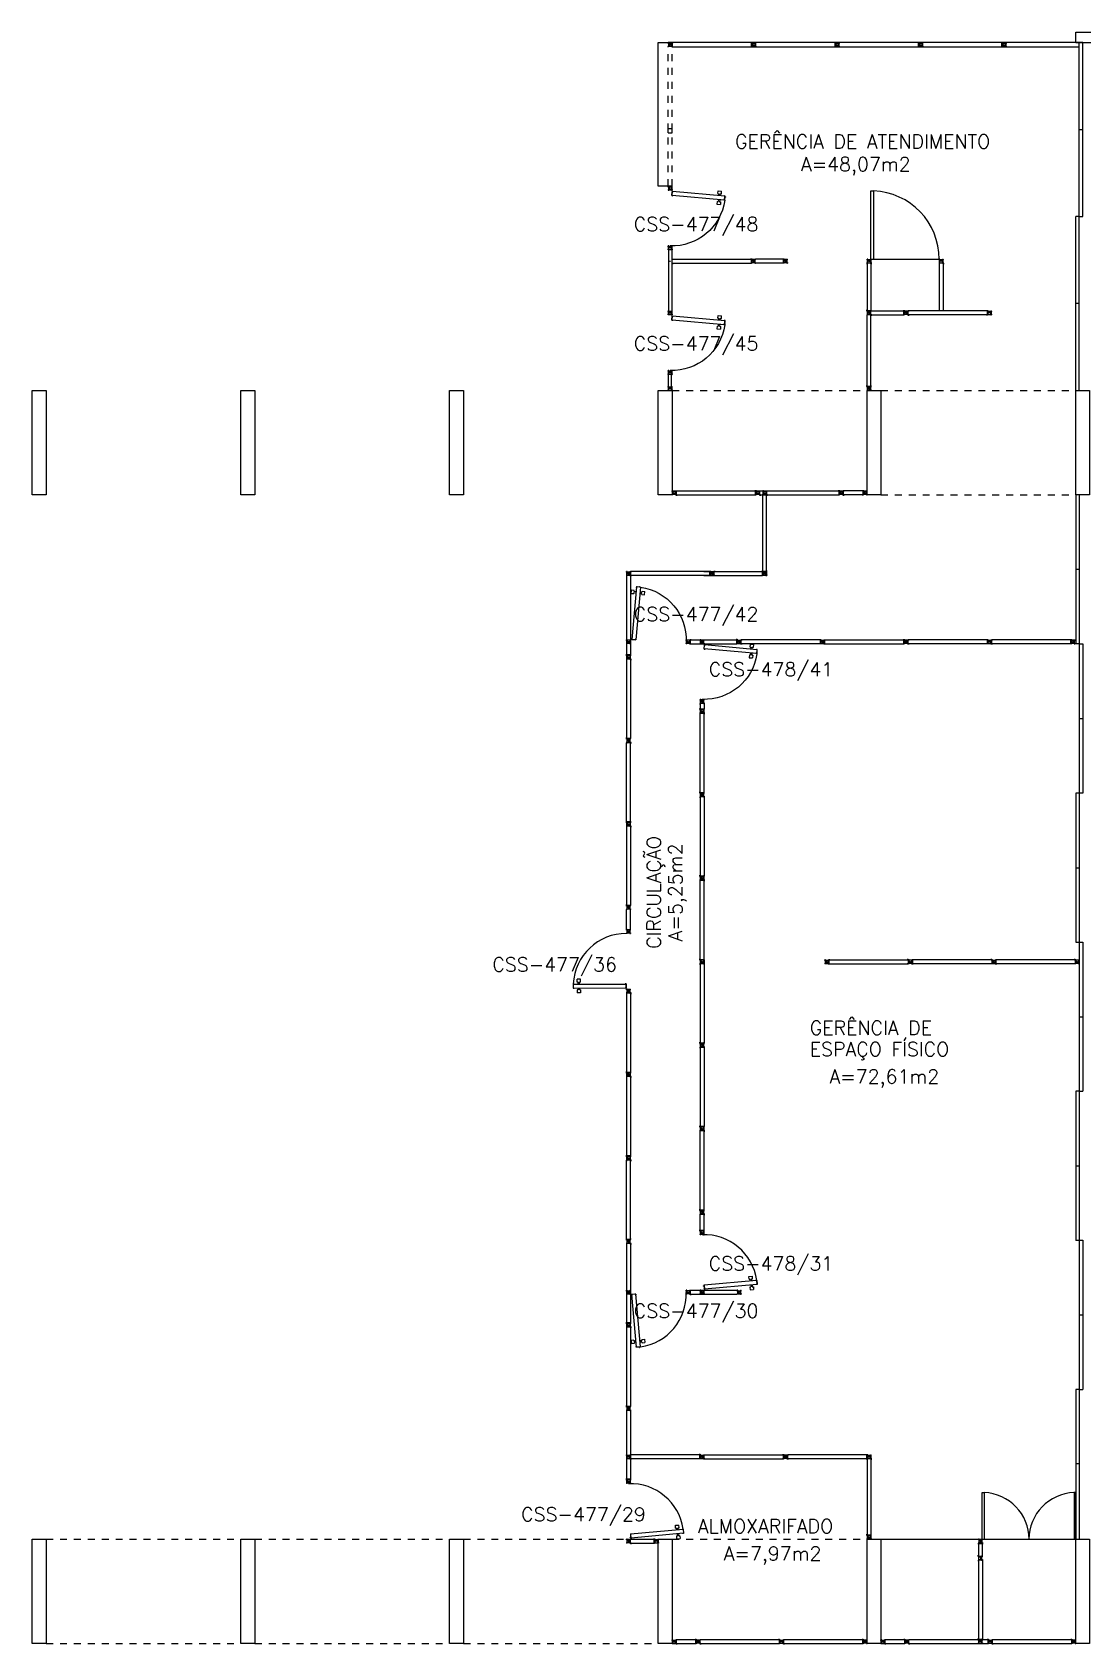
# Model space of a CAD drawing. Extents: x 0 to 244, y -71 to 76.
# Drawn here: x -0.03 to 15.07, y -27.74 to -4.58 of the extents above; entities that cross this region are included whole.
import ezdxf
from ezdxf.enums import TextEntityAlignment as Align

# ---------------------------------------------------------------- set-up
doc = ezdxf.new("R2010")
doc.units = 0
doc.header["$LTSCALE"] = 0.01
doc.header["$MEASUREMENT"] = 0
doc.linetypes.add('HIDDEN2', pattern=[0.1875, 0.125, -0.0625])
doc.layers.get('0').update_dxf_attribs({"linetype": 'CONTINUOUS'})
for name, color, linetype in [('ALV', 2, 'CONTINUOUS'), ('DIV', 2, 'CONTINUOUS'), ('ESQ', 1, 'CONTINUOUS'), ('ESTR', 3, 'CONTINUOUS'), ('PORTA', 2, 'CONTINUOUS'), ('PROJ', 1, 'HIDDEN2'), ('TEXTO', 2, 'CONTINUOUS'), ('TEXTO-ENDEREÇO', 2, 'CONTINUOUS'), ('ÁREA', 2, 'CONTINUOUS')]:
    doc.layers.add(name, color=color, linetype=linetype)
doc.layers.get('0').freeze()
doc.styles.add('UNB-100', font='simplex.shx', dxfattribs={"height": 0.2})
doc.styles.add('UNB-100-1', font='simplex.shx', dxfattribs={"height": 0.2})

# ---------------------------------------------------------------- blocks, each defined once
blk = doc.blocks.new('PILAR-SSN')
for points in [[(0.197, -26.452), (0.197, -27.952), (-0.003, -27.952), (-0.003, -26.452)], [(0.197, -42.962), (0.197, -44.462), (-0.003, -44.462), (-0.003, -42.962)]]:
    blk.add_lwpolyline(points, close=True)
blk = doc.blocks.new('DIV12-SSN')
for p, q in [((-0.005, 0), (0.005, 0)), ((0, -0.005), (0, 0.005)), ((0.024, 0.019), (0.028, 0.019)), ((0.024, 0.019), (0.024, 0.017)), ((0.024, 0.017), (0.028, 0.017)), ((0.028, 0.03), (0.043, 0.03)), ((0.028, 0.019), (0.028, 0.03)), ((0.028, -0.017), (0.028, 0.017)), ((0.03, 0.028), (1.169, 0.028)), ((0.03, -0.029), (0.03, 0.028)), ((0.043, 0.03), (0.043, 0.028)), ((1.157, 0.03), (1.157, 0.028)), ((1.171, 0.03), (1.157, 0.03)), ((1.169, -0.029), (1.169, 0.028)), ((1.171, 0.019), (1.171, 0.03)), ((1.176, 0.019), (1.171, 0.019)), ((1.176, 0.017), (1.171, 0.017)), ((1.171, -0.017), (1.171, 0.017)), ((1.176, 0.019), (1.176, 0.017)), ((1.195, 0), (1.205, 0)), ((1.2, -0.005), (1.2, 0.005)), ((0.024, -0.017), (0.028, -0.017)), ((0.024, -0.017), (0.024, -0.019)), ((0.024, -0.019), (0.028, -0.019)), ((0.028, -0.031), (0.028, -0.019)), ((0.028, -0.031), (0.043, -0.031)), ((0.03, -0.029), (1.169, -0.029)), ((0.043, -0.029), (0.043, -0.031)), ((1.157, -0.029), (1.157, -0.031)), ((1.171, -0.031), (1.157, -0.031)), ((1.176, -0.017), (1.171, -0.017)), ((1.176, -0.019), (1.171, -0.019)), ((1.171, -0.031), (1.171, -0.019)), ((1.176, -0.017), (1.176, -0.019))]:
    blk.add_line(p, q)
blk = doc.blocks.new('MTDIV-SSN')
for p, q in [((-0.0185, 0.0285), (-0.0285, 0.0285)), ((-0.0285, 0.0185), (-0.0285, 0.0285)), ((-0.0265, 0.0185), (-0.0285, 0.0185)), ((-0.0265, 0.0185), (-0.0265, 0.0265)), ((-0.0235, 0.0265), (-0.0265, 0.0265)), ((-0.0235, 0.0215), (-0.0235, 0.0265)), ((-0.0235, -0.0265), (-0.0235, 0.0265)), ((-0.0215, 0.0215), (-0.0235, 0.0215)), ((-0.0215, 0.0265), (-0.0215, 0.0235)), ((-0.0185, 0.0265), (-0.0215, 0.0265)), ((0.0215, 0.0235), (-0.0215, 0.0235)), ((-0.0215, 0.0215), (-0.0215, -0.0215)), ((0.0195, 0.0215), (-0.0195, 0.0215)), ((-0.0195, 0.0215), (-0.0195, -0.0195)), ((-0.0185, 0.0285), (-0.0185, 0.0265)), ((-0.0049, 0), (0.0049, 0)), ((0, 0.0049), (0, -0.0049)), ((0.0185, 0.0265), (0.0185, 0.0285)), ((0.0185, 0.0285), (0.0285, 0.0285)), ((0.0185, 0.0265), (0.0215, 0.0265)), ((0.0195, 0.0215), (0.0195, -0.0195)), ((0.0215, 0.0265), (0.0215, 0.0235)), ((0.0235, 0.0215), (0.0215, 0.0215)), ((0.0215, 0.0215), (0.0215, -0.0215)), ((0.0235, 0.0215), (0.0235, 0.0265)), ((0.0235, 0.0265), (0.0265, 0.0265)), ((0.0235, 0.0265), (0.0235, -0.0265)), ((0.0265, 0.0265), (0.0265, 0.0185)), ((0.0265, 0.0185), (0.0285, 0.0185)), ((0.0285, 0.0185), (0.0285, 0.0285)), ((-0.0285, -0.0185), (-0.0285, -0.0285)), ((-0.0265, -0.0185), (-0.0285, -0.0185)), ((-0.0185, -0.0285), (-0.0285, -0.0285)), ((-0.0265, -0.0265), (-0.0265, -0.0185)), ((-0.0235, -0.0265), (-0.0265, -0.0265)), ((-0.0235, -0.0215), (-0.0235, -0.0265)), ((-0.0075, -0.0215), (-0.0235, -0.0215)), ((-0.0215, -0.0265), (-0.0215, -0.0235)), ((0.0215, -0.0235), (-0.0215, -0.0235)), ((-0.0185, -0.0265), (-0.0215, -0.0265)), ((-0.0095, -0.0195), (-0.0195, -0.0195)), ((-0.0185, -0.0285), (-0.0185, -0.0265)), ((-0.0095, -0.0195), (-0.0095, -0.0115)), ((-0.0075, -0.0115), (-0.0095, -0.0115)), ((-0.0075, -0.0215), (-0.0075, -0.0115)), ((-0.0055, -0.0135), (-0.0075, -0.0135)), ((-0.0055, -0.0215), (-0.0055, -0.0135)), ((0.0055, -0.0215), (-0.0055, -0.0215)), ((0.0055, -0.0215), (0.0055, -0.0135)), ((0.0075, -0.0135), (0.0055, -0.0135)), ((0.0075, -0.0215), (0.0075, -0.0115)), ((0.0095, -0.0115), (0.0075, -0.0115)), ((0.0235, -0.0215), (0.0075, -0.0215)), ((0.0095, -0.0195), (0.0095, -0.0115)), ((0.0195, -0.0195), (0.0095, -0.0195)), ((0.0185, -0.0265), (0.0185, -0.0285)), ((0.0185, -0.0265), (0.0215, -0.0265)), ((0.0185, -0.0285), (0.0285, -0.0285)), ((0.0215, -0.0265), (0.0215, -0.0235)), ((0.0235, -0.0215), (0.0235, -0.0265)), ((0.0235, -0.0265), (0.0265, -0.0265)), ((0.0265, -0.0185), (0.0265, -0.0265)), ((0.0265, -0.0185), (0.0285, -0.0185)), ((0.0285, -0.0185), (0.0285, -0.0285))]:
    blk.add_line(p, q)
blk = doc.blocks.new('PLXD-SSN')
at = {"color": 2}
for p, q in [((-0.194, 0.727), (-0.233, 0.723)), ((-0.229, 0.673), (-0.233, 0.723)), ((-0.192, 0.712), (-0.194, 0.727)), ((-0.164, 0.714), (-0.192, 0.712)), ((-0.172, 0.786), (-0.161, 0.787)), ((-0.172, 0.786), (-0.171, 0.772)), ((-0.169, 0.772), (-0.171, 0.772)), ((-0.17, 0.784), (-0.114, 0.789)), ((-0.17, 0.784), (-0.103, 0.028)), ((-0.159, 0.792), (-0.161, 0.792)), ((-0.161, 0.792), (-0.161, 0.787)), ((-0.159, 0.792), (-0.159, 0.787)), ((-0.159, 0.787), (-0.126, 0.79)), ((-0.124, 0.795), (-0.126, 0.795)), ((-0.126, 0.795), (-0.126, 0.79)), ((-0.124, 0.795), (-0.124, 0.79)), ((-0.124, 0.79), (-0.112, 0.791)), ((-0.114, 0.789), (-0.046, 0.033)), ((-0.112, 0.791), (-0.11, 0.777)), ((-0.11, 0.777), (-0.112, 0.777)), ((-0.107, 0.719), (-0.079, 0.722)), ((-0.106, 0.7), (-0.077, 0.702)), ((-0.08, 0.737), (-0.041, 0.74)), ((-0.079, 0.722), (-0.08, 0.737)), ((-0.076, 0.687), (-0.077, 0.702)), ((-0.036, 0.691), (-0.041, 0.74)), ((-0.189, 0.677), (-0.229, 0.673)), ((-0.162, 0.694), (-0.19, 0.692)), ((-0.189, 0.677), (-0.19, 0.692)), ((-0.076, 0.687), (-0.036, 0.691)), ((-0.105, 0.026), (-0.106, 0.04)), ((-0.104, 0.04), (-0.106, 0.04)), ((-0.105, 0.026), (-0.093, 0.027)), ((-0.103, 0.028), (-0.046, 0.033)), ((-0.092, 0.022), (-0.093, 0.027)), ((-0.09, 0.022), (-0.092, 0.022)), ((-0.091, 0.027), (-0.058, 0.03)), ((-0.09, 0.022), (-0.091, 0.027)), ((-0.057, 0.025), (-0.058, 0.03)), ((-0.055, 0.025), (-0.057, 0.025)), ((-0.056, 0.03), (-0.044, 0.031)), ((-0.055, 0.025), (-0.056, 0.03)), ((-0.045, 0.045), (-0.047, 0.045)), ((-0.044, 0.031), (-0.045, 0.045))]:
    blk.add_line(p, q, dxfattribs=at)
for p, q in [((-0.008, 0), (0.006, 0)), ((0, 0.007), (0, -0.006))]:
    blk.add_line(p, q)
at = {"color": 1}
blk.add_arc((-0.064, 0.029), 0.764, 98.125, 182.1419, dxfattribs=at)
blk = doc.blocks.new('PRT')
at = {"layer": 'DIV'}
for p, q in [((-0.803, 0.089), (-0.803, 0.091)), ((-0.803, 0.091), (-0.798, 0.091)), ((-0.803, 0.089), (-0.798, 0.089)), ((-0.803, 0.054), (-0.803, 0.056)), ((-0.803, 0.056), (-0.798, 0.056)), ((-0.803, 0.054), (-0.798, 0.054)), ((-0.798, 0.103), (-0.798, 0.091)), ((-0.798, 0.103), (-0.784, 0.103)), ((-0.798, 0.089), (-0.798, 0.056)), ((-0.798, 0.054), (-0.798, 0.042)), ((-0.798, 0.042), (-0.784, 0.042)), ((-0.796, 0.101), (-0.037, 0.1)), ((-0.796, 0.101), (-0.796, 0.044)), ((-0.796, 0.044), (-0.037, 0.043)), ((-0.784, 0.101), (-0.784, 0.103)), ((-0.784, 0.042), (-0.784, 0.044)), ((-0.691, 0.169), (-0.741, 0.169)), ((-0.741, 0.129), (-0.741, 0.169)), ((-0.726, 0.129), (-0.741, 0.129)), ((-0.741, 0.015), (-0.741, -0.025)), ((-0.726, 0.015), (-0.741, 0.015)), ((-0.726, 0.101), (-0.726, 0.129)), ((-0.726, 0.044), (-0.726, 0.015)), ((-0.706, 0.101), (-0.706, 0.129)), ((-0.691, 0.129), (-0.706, 0.129)), ((-0.706, 0.044), (-0.706, 0.015)), ((-0.691, 0.015), (-0.706, 0.015)), ((-0.691, 0.129), (-0.691, 0.169)), ((-0.691, 0.015), (-0.691, -0.025)), ((-0.691, -0.025), (-0.741, -0.025))]:
    blk.add_line(p, q, dxfattribs=at)
at = {"layer": 'DIV', "color": 1}
blk.add_arc((-0.029, 0.059), 0.769, 89.9414, 176.779, dxfattribs=at)

msp = doc.modelspace()

# ---------------------------------------------------------------- linework, layer by layer
at = {"layer": 'ALV'}
for p, q in [((14.972, -4.582), (24.576, -4.582)), ((14.972, -4.732), (14.972, -4.582)), ((14.972, -4.732), (17.997, -4.732))]:
    msp.add_line(p, q, dxfattribs=at)
at = {"layer": 'DIV', "color": 2}
for p, q in [((8.972, -6.796), (8.972, -4.732)), ((9.172, -6.796), (8.972, -6.796)), ((9.558, -25.026), (9.558, -25.028)), ((9.572, -25.026), (9.558, -25.026)), ((9.558, -25.085), (9.558, -25.087)), ((9.572, -25.087), (9.558, -25.087)), ((9.57, -25.085), (9.57, -25.028)), ((9.572, -25.038), (9.572, -25.026)), ((9.577, -25.038), (9.572, -25.038)), ((9.577, -25.04), (9.572, -25.04)), ((9.572, -25.073), (9.572, -25.04)), ((9.577, -25.073), (9.572, -25.073)), ((9.577, -25.075), (9.572, -25.075)), ((9.572, -25.087), (9.572, -25.075)), ((9.577, -25.038), (9.577, -25.04)), ((9.577, -25.073), (9.577, -25.075))]:
    msp.add_line(p, q, dxfattribs=at)
at = {"layer": 'DIV'}
for p, q in [((8.972, -4.732), (9.172, -4.732)), ((15.022, -4.732), (9.112, -4.732)), ((9.164, -4.742), (9.169, -4.742)), ((9.164, -4.744), (9.164, -4.742)), ((9.164, -4.744), (9.169, -4.744)), ((9.164, -4.777), (9.169, -4.777)), ((9.164, -4.779), (9.164, -4.777)), ((9.164, -4.779), (9.169, -4.779)), ((9.169, -4.73), (9.184, -4.73)), ((9.169, -4.73), (9.169, -4.742)), ((9.169, -4.744), (9.169, -4.777)), ((9.169, -4.779), (9.169, -4.791)), ((9.169, -4.791), (9.184, -4.791)), ((9.171, -4.732), (9.171, -4.789)), ((9.172, -4.792), (15.022, -4.792)), ((9.184, -4.732), (9.184, -4.73)), ((9.184, -4.791), (9.184, -4.789)), ((10.312, -4.792), (10.312, -4.732)), ((10.312, -4.732), (10.372, -4.732)), ((10.312, -4.792), (10.312, -4.732)), ((10.312, -4.792), (10.372, -4.792)), ((10.372, -4.792), (10.372, -4.732)), ((10.372, -4.792), (10.372, -4.732)), ((10.863, -4.732), (10.49, -4.732)), ((11.512, -4.792), (11.512, -4.732)), ((11.512, -4.732), (11.572, -4.732)), ((11.512, -4.792), (11.512, -4.732)), ((11.512, -4.792), (11.572, -4.792)), ((11.572, -4.792), (11.572, -4.732)), ((11.572, -4.792), (11.572, -4.732)), ((12.712, -4.792), (12.712, -4.732)), ((12.712, -4.732), (12.772, -4.732)), ((12.712, -4.792), (12.712, -4.732)), ((12.712, -4.792), (12.772, -4.792)), ((12.772, -4.792), (12.772, -4.732)), ((12.772, -4.792), (12.772, -4.732)), ((13.912, -4.792), (13.912, -4.732)), ((13.912, -4.732), (13.972, -4.732)), ((13.912, -4.792), (13.912, -4.732)), ((13.912, -4.792), (13.972, -4.792)), ((13.972, -4.792), (13.972, -4.732)), ((13.972, -4.792), (13.972, -4.732)), ((13.972, -4.792), (13.972, -4.732)), ((15.022, -4.792), (15.022, -4.792)), ((9.112, -5.967), (9.172, -5.967)), ((9.112, -6.027), (9.112, -5.967)), ((9.172, -6.027), (9.172, -5.967)), ((9.112, -6.027), (9.172, -6.027)), ((9.146, -6.826), (9.136, -6.826)), ((9.141, -6.832), (9.141, -6.821)), ((9.164, -6.808), (9.169, -6.808)), ((9.164, -6.808), (9.164, -6.81)), ((9.164, -6.81), (9.169, -6.81)), ((9.164, -6.843), (9.169, -6.843)), ((9.164, -6.843), (9.164, -6.845)), ((9.164, -6.845), (9.169, -6.845)), ((9.169, -6.808), (9.169, -6.796)), ((9.169, -6.843), (9.169, -6.81)), ((9.169, -6.857), (9.169, -6.845)), ((9.171, -6.855), (9.171, -6.798)), ((9.112, -7.655), (9.172, -7.655)), ((9.117, -7.712), (9.117, -8.587)), ((9.164, -7.712), (9.164, -8.587)), ((10.77, -7.844), (10.371, -7.844)), ((10.772, -7.842), (10.756, -7.842)), ((11.996, -7.873), (12.006, -7.873)), ((12.006, -7.873), (11.996, -7.873)), ((10.77, -7.901), (10.371, -7.901)), ((10.772, -7.903), (10.756, -7.903)), ((11.97, -7.901), (11.97, -7.916)), ((11.982, -7.901), (11.97, -7.901)), ((11.97, -7.916), (11.972, -7.916)), ((11.972, -7.903), (11.972, -8.585)), ((12.029, -7.903), (11.972, -7.903)), ((11.982, -7.896), (11.982, -7.901)), ((11.982, -7.896), (11.984, -7.896)), ((11.984, -7.896), (11.984, -7.901)), ((12.017, -7.901), (11.984, -7.901)), ((12.017, -7.896), (12.017, -7.901)), ((12.019, -7.896), (12.017, -7.896)), ((12.019, -7.896), (12.019, -7.901)), ((12.019, -7.901), (12.031, -7.901)), ((12.029, -7.903), (12.029, -8.585)), ((12.031, -7.916), (12.029, -7.916)), ((12.031, -7.901), (12.031, -7.916)), ((13.008, -7.901), (13.008, -7.916)), ((13.02, -7.901), (13.008, -7.901)), ((13.008, -7.916), (13.01, -7.916)), ((13.01, -7.903), (13.01, -8.585)), ((13.067, -7.903), (13.01, -7.903)), ((13.02, -7.896), (13.02, -7.901)), ((13.02, -7.896), (13.022, -7.896)), ((13.022, -7.896), (13.022, -7.901)), ((13.055, -7.901), (13.022, -7.901)), ((13.055, -7.896), (13.055, -7.901)), ((13.057, -7.896), (13.055, -7.896)), ((13.057, -7.896), (13.057, -7.901)), ((13.057, -7.901), (13.069, -7.901)), ((13.067, -7.903), (13.067, -8.585)), ((13.069, -7.916), (13.067, -7.916)), ((13.069, -7.901), (13.069, -7.916)), ((11.97, -8.573), (11.972, -8.573)), ((11.97, -8.587), (11.97, -8.573)), ((11.982, -8.587), (11.97, -8.587)), ((11.97, -8.644), (11.97, -8.659)), ((11.982, -8.644), (11.97, -8.644)), ((11.97, -8.659), (11.972, -8.659)), ((12.029, -8.585), (11.972, -8.585)), ((11.972, -9.673), (11.972, -8.644)), ((12.029, -8.646), (11.972, -8.646)), ((11.982, -8.592), (11.982, -8.587)), ((11.982, -8.592), (11.984, -8.592)), ((11.982, -8.639), (11.982, -8.644)), ((11.982, -8.639), (11.984, -8.639)), ((11.984, -8.592), (11.984, -8.587)), ((12.017, -8.587), (11.984, -8.587)), ((11.984, -8.639), (11.984, -8.644)), ((12.017, -8.644), (11.984, -8.644)), ((12.006, -8.616), (11.996, -8.616)), ((12.006, -8.616), (11.996, -8.616)), ((12.001, -8.611), (12.001, -8.621)), ((12.001, -8.621), (12.001, -8.611)), ((12.017, -8.592), (12.017, -8.587)), ((12.017, -8.592), (12.019, -8.592)), ((12.017, -8.639), (12.017, -8.644)), ((12.017, -8.639), (12.019, -8.639)), ((12.019, -8.592), (12.019, -8.587)), ((12.031, -8.587), (12.019, -8.587)), ((12.019, -8.639), (12.019, -8.644)), ((12.031, -8.644), (12.019, -8.644)), ((12.029, -8.573), (12.031, -8.573)), ((12.029, -9.673), (12.029, -8.644)), ((12.029, -8.659), (12.031, -8.659)), ((12.031, -8.587), (12.031, -8.573)), ((12.031, -8.587), (12.502, -8.587)), ((12.031, -8.644), (12.502, -8.644)), ((12.031, -8.644), (12.031, -8.659)), ((12.49, -8.585), (12.49, -8.587)), ((12.504, -8.585), (12.49, -8.585)), ((12.49, -8.644), (12.49, -8.646)), ((12.504, -8.646), (12.49, -8.646)), ((12.502, -8.644), (12.502, -8.587)), ((12.504, -8.597), (12.504, -8.585)), ((12.509, -8.597), (12.504, -8.597)), ((12.509, -8.599), (12.504, -8.599)), ((12.504, -8.632), (12.504, -8.599)), ((12.509, -8.632), (12.504, -8.632)), ((12.509, -8.634), (12.504, -8.634)), ((12.504, -8.646), (12.504, -8.634)), ((12.509, -8.597), (12.509, -8.599)), ((12.509, -8.632), (12.509, -8.634)), ((12.528, -8.616), (12.538, -8.616)), ((12.533, -8.621), (12.533, -8.611)), ((9.119, -9.675), (9.119, -9.502)), ((9.162, -9.675), (9.162, -9.502)), ((11.97, -9.661), (11.972, -9.661)), ((11.97, -9.675), (11.97, -9.661)), ((11.982, -9.675), (11.97, -9.675)), ((12.029, -9.673), (11.972, -9.673)), ((11.982, -9.68), (11.982, -9.675)), ((11.982, -9.68), (11.984, -9.68)), ((11.984, -9.68), (11.984, -9.675)), ((12.017, -9.675), (11.984, -9.675)), ((12.006, -9.704), (11.996, -9.704)), ((12.001, -9.709), (12.001, -9.699)), ((12.017, -9.68), (12.017, -9.675)), ((12.017, -9.68), (12.019, -9.68)), ((12.019, -9.68), (12.019, -9.675)), ((12.031, -9.675), (12.019, -9.675)), ((12.029, -9.661), (12.031, -9.661)), ((12.031, -9.675), (12.031, -9.661)), ((10.47, -11.233), (10.47, -11.247)), ((10.482, -11.233), (10.47, -11.233)), ((10.47, -11.247), (10.472, -11.247)), ((10.472, -12.332), (10.472, -11.235)), ((10.529, -11.235), (10.472, -11.235)), ((10.482, -11.228), (10.482, -11.233)), ((10.482, -11.228), (10.484, -11.228)), ((10.484, -11.228), (10.484, -11.233)), ((10.517, -11.233), (10.484, -11.233)), ((10.517, -11.228), (10.517, -11.233)), ((10.517, -11.228), (10.519, -11.228)), ((10.519, -11.228), (10.519, -11.233)), ((10.531, -11.233), (10.519, -11.233)), ((10.529, -12.332), (10.529, -11.235)), ((10.529, -11.247), (10.531, -11.247)), ((10.531, -11.233), (10.531, -11.247)), ((11.606, -11.204), (11.596, -11.204)), ((11.601, -11.199), (11.601, -11.209)), ((11.624, -11.188), (11.624, -11.186)), ((11.624, -11.186), (11.629, -11.186)), ((11.624, -11.188), (11.629, -11.188)), ((11.624, -11.223), (11.624, -11.221)), ((11.624, -11.221), (11.629, -11.221)), ((11.624, -11.223), (11.629, -11.223)), ((11.629, -11.174), (11.629, -11.186)), ((11.629, -11.174), (11.644, -11.174)), ((11.629, -11.188), (11.629, -11.221)), ((11.629, -11.223), (11.629, -11.235)), ((11.629, -11.235), (11.644, -11.235)), ((11.913, -11.175), (11.631, -11.176)), ((11.631, -11.176), (11.631, -11.233)), ((11.913, -11.232), (11.631, -11.233)), ((11.644, -11.176), (11.644, -11.174)), ((11.644, -11.235), (11.644, -11.233)), ((11.915, -11.173), (11.901, -11.173)), ((11.901, -11.175), (11.901, -11.173)), ((11.901, -11.234), (11.901, -11.232)), ((11.915, -11.234), (11.901, -11.234)), ((11.913, -11.175), (11.913, -11.232)), ((11.915, -11.173), (11.915, -11.185)), ((11.92, -11.185), (11.915, -11.185)), ((11.92, -11.187), (11.915, -11.187)), ((11.915, -11.187), (11.915, -11.22)), ((11.92, -11.22), (11.915, -11.22)), ((11.92, -11.222), (11.915, -11.222)), ((11.915, -11.222), (11.915, -11.234)), ((11.92, -11.187), (11.92, -11.185)), ((11.92, -11.222), (11.92, -11.22)), ((11.949, -11.204), (11.939, -11.204)), ((11.944, -11.199), (11.944, -11.209)), ((8.513, -12.389), (8.513, -12.404)), ((8.525, -12.389), (8.513, -12.389)), ((8.513, -12.404), (8.515, -12.404)), ((8.515, -12.391), (8.515, -13.532)), ((8.572, -12.391), (8.515, -12.391)), ((8.525, -12.384), (8.525, -12.389)), ((8.525, -12.384), (8.527, -12.384)), ((8.527, -12.384), (8.527, -12.389)), ((8.56, -12.389), (8.527, -12.389)), ((8.539, -12.361), (8.549, -12.361)), ((8.549, -12.361), (8.539, -12.361)), ((8.544, -12.366), (8.544, -12.356)), ((8.544, -12.356), (8.544, -12.366)), ((8.56, -12.384), (8.56, -12.389)), ((8.56, -12.384), (8.562, -12.384)), ((8.562, -12.384), (8.562, -12.389)), ((8.574, -12.389), (8.562, -12.389)), ((8.567, -12.342), (8.572, -12.342)), ((8.567, -12.342), (8.567, -12.344)), ((8.567, -12.344), (8.572, -12.344)), ((8.567, -12.377), (8.572, -12.377)), ((8.567, -12.377), (8.567, -12.379)), ((8.567, -12.379), (8.572, -12.379)), ((8.572, -12.33), (8.587, -12.33)), ((8.572, -12.342), (8.572, -12.33)), ((8.572, -12.377), (8.572, -12.344)), ((8.572, -12.391), (8.572, -12.379)), ((8.572, -12.391), (8.587, -12.391)), ((8.572, -12.391), (8.572, -13.532)), ((8.572, -12.404), (8.574, -12.404)), ((8.574, -12.389), (8.574, -12.332)), ((8.574, -12.389), (8.574, -12.404)), ((8.587, -12.33), (8.587, -12.332)), ((8.587, -12.389), (8.587, -12.391)), ((9.628, -12.332), (10.47, -12.332)), ((9.628, -12.389), (10.47, -12.389)), ((9.739, -12.361), (9.749, -12.361)), ((9.744, -12.366), (9.744, -12.356)), ((9.767, -12.342), (9.772, -12.342)), ((9.767, -12.342), (9.767, -12.344)), ((9.767, -12.344), (9.772, -12.344)), ((9.767, -12.377), (9.772, -12.377)), ((9.767, -12.377), (9.767, -12.379)), ((9.767, -12.379), (9.772, -12.379)), ((9.772, -12.33), (9.787, -12.33)), ((9.772, -12.342), (9.772, -12.33)), ((9.772, -12.377), (9.772, -12.344)), ((9.772, -12.391), (9.772, -12.379)), ((9.772, -12.391), (9.787, -12.391)), ((9.774, -12.389), (9.774, -12.332)), ((9.787, -12.33), (9.787, -12.332)), ((9.787, -12.389), (9.787, -12.391)), ((10.458, -12.33), (10.458, -12.332)), ((10.472, -12.33), (10.458, -12.33)), ((10.458, -12.389), (10.458, -12.391)), ((10.472, -12.391), (10.458, -12.391)), ((10.47, -12.32), (10.472, -12.32)), ((10.47, -12.334), (10.47, -12.32)), ((10.47, -12.389), (10.47, -12.332)), ((10.482, -12.334), (10.47, -12.334)), ((10.472, -12.342), (10.472, -12.33)), ((10.529, -12.332), (10.472, -12.332)), ((10.477, -12.342), (10.472, -12.342)), ((10.477, -12.344), (10.472, -12.344)), ((10.472, -12.377), (10.472, -12.344)), ((10.477, -12.377), (10.472, -12.377)), ((10.477, -12.379), (10.472, -12.379)), ((10.472, -12.391), (10.472, -12.379)), ((10.477, -12.342), (10.477, -12.344)), ((10.477, -12.377), (10.477, -12.379)), ((10.482, -12.339), (10.482, -12.334)), ((10.482, -12.339), (10.484, -12.339)), ((10.484, -12.339), (10.484, -12.334)), ((10.517, -12.334), (10.484, -12.334)), ((10.496, -12.361), (10.506, -12.361)), ((10.501, -12.366), (10.501, -12.356)), ((10.517, -12.339), (10.517, -12.334)), ((10.517, -12.339), (10.519, -12.339)), ((10.519, -12.339), (10.519, -12.334)), ((10.531, -12.334), (10.519, -12.334)), ((10.529, -12.32), (10.531, -12.32)), ((10.531, -12.334), (10.531, -12.32)), ((9.406, -13.343), (9.396, -13.343)), ((9.401, -13.338), (9.401, -13.348)), ((9.425, -13.324), (9.43, -13.324)), ((9.425, -13.326), (9.425, -13.324)), ((9.425, -13.326), (9.43, -13.326)), ((9.425, -13.359), (9.43, -13.359)), ((9.425, -13.361), (9.425, -13.359)), ((9.425, -13.361), (9.43, -13.361)), ((9.43, -13.312), (9.444, -13.312)), ((9.43, -13.312), (9.43, -13.324)), ((9.43, -13.326), (9.43, -13.359)), ((9.43, -13.361), (9.43, -13.373)), ((9.43, -13.373), (9.444, -13.373)), ((9.432, -13.314), (9.432, -13.371)), ((9.444, -13.314), (9.444, -13.312)), ((9.444, -13.314), (10.102, -13.314)), ((9.444, -13.371), (10.102, -13.371)), ((9.444, -13.373), (9.444, -13.371)), ((10.09, -13.312), (10.09, -13.314)), ((10.104, -13.312), (10.09, -13.312)), ((10.09, -13.371), (10.09, -13.373)), ((10.104, -13.373), (10.09, -13.373)), ((10.102, -13.371), (10.102, -13.314)), ((10.104, -13.324), (10.104, -13.312)), ((10.109, -13.324), (10.104, -13.324)), ((10.109, -13.326), (10.104, -13.326)), ((10.104, -13.359), (10.104, -13.326)), ((10.109, -13.359), (10.104, -13.359)), ((10.109, -13.361), (10.104, -13.361)), ((10.104, -13.373), (10.104, -13.361)), ((10.109, -13.324), (10.109, -13.326)), ((10.109, -13.359), (10.109, -13.361)), ((10.128, -13.343), (10.138, -13.343)), ((10.133, -13.348), (10.133, -13.338)), ((8.513, -13.52), (8.515, -13.52)), ((8.513, -13.534), (8.513, -13.52)), ((8.525, -13.534), (8.513, -13.534)), ((8.572, -13.532), (8.515, -13.532)), ((8.525, -13.539), (8.525, -13.534)), ((8.525, -13.539), (8.527, -13.539)), ((8.527, -13.539), (8.527, -13.534)), ((8.56, -13.534), (8.527, -13.534)), ((8.549, -13.563), (8.539, -13.563)), ((8.544, -13.558), (8.544, -13.568)), ((8.56, -13.539), (8.56, -13.534)), ((8.56, -13.539), (8.562, -13.539)), ((8.562, -13.539), (8.562, -13.534)), ((8.574, -13.534), (8.562, -13.534)), ((8.572, -13.52), (8.574, -13.52)), ((8.574, -13.534), (8.574, -13.52)), ((9.57, -14.23), (9.57, -14.244)), ((9.582, -14.23), (9.57, -14.23)), ((9.57, -14.244), (9.572, -14.244)), ((9.57, -14.3), (9.572, -14.3)), ((9.57, -14.314), (9.57, -14.3)), ((9.582, -14.314), (9.57, -14.314)), ((9.572, -14.232), (9.572, -14.312)), ((9.629, -14.232), (9.572, -14.232)), ((9.629, -14.312), (9.572, -14.312)), ((9.582, -14.225), (9.582, -14.23)), ((9.582, -14.225), (9.584, -14.225)), ((9.582, -14.319), (9.582, -14.314)), ((9.582, -14.319), (9.584, -14.319)), ((9.584, -14.225), (9.584, -14.23)), ((9.617, -14.23), (9.584, -14.23)), ((9.584, -14.319), (9.584, -14.314)), ((9.617, -14.314), (9.584, -14.314)), ((9.606, -14.343), (9.596, -14.343)), ((9.601, -14.338), (9.601, -14.348)), ((9.617, -14.225), (9.617, -14.23)), ((9.617, -14.225), (9.619, -14.225)), ((9.617, -14.319), (9.617, -14.314)), ((9.617, -14.319), (9.619, -14.319)), ((9.619, -14.225), (9.619, -14.23)), ((9.631, -14.23), (9.619, -14.23)), ((9.619, -14.319), (9.619, -14.314)), ((9.631, -14.314), (9.619, -14.314)), ((9.629, -14.232), (9.629, -14.312)), ((9.629, -14.244), (9.631, -14.244)), ((9.629, -14.3), (9.631, -14.3)), ((9.631, -14.23), (9.631, -14.244)), ((9.631, -14.314), (9.631, -14.3)), ((9.624, -17.924), (9.629, -17.924)), ((9.624, -17.926), (9.629, -17.926)), ((9.624, -17.959), (9.629, -17.959)), ((9.624, -17.961), (9.629, -17.961)), ((9.629, -17.924), (9.629, -17.912)), ((9.629, -17.926), (9.629, -17.959)), ((9.629, -17.961), (9.629, -17.973)), ((9.631, -17.914), (9.631, -17.971)), ((8.509, -18.261), (8.495, -18.261)), ((8.495, -18.263), (8.495, -18.261)), ((8.507, -18.263), (8.507, -18.32)), ((8.509, -18.261), (8.509, -18.273)), ((8.514, -18.273), (8.509, -18.273)), ((8.509, -18.275), (8.509, -18.308)), ((8.514, -18.275), (8.509, -18.275)), ((8.514, -18.275), (8.514, -18.273)), ((8.495, -18.322), (8.495, -18.32)), ((8.509, -18.322), (8.495, -18.322)), ((8.514, -18.308), (8.509, -18.308)), ((8.514, -18.31), (8.509, -18.31)), ((8.509, -18.31), (8.509, -18.322)), ((8.514, -18.31), (8.514, -18.308)), ((8.537, -18.364), (8.55, -18.362)), ((8.543, -18.355), (8.544, -18.369)), ((9.601, -21.548), (9.601, -21.538)), ((9.57, -21.571), (9.57, -21.586)), ((9.582, -21.571), (9.57, -21.571)), ((9.57, -21.586), (9.572, -21.586)), ((9.572, -21.806), (9.572, -21.573)), ((9.629, -21.573), (9.572, -21.573)), ((9.582, -21.566), (9.582, -21.571)), ((9.582, -21.566), (9.584, -21.566)), ((9.584, -21.566), (9.584, -21.571)), ((9.617, -21.571), (9.584, -21.571)), ((9.606, -21.543), (9.596, -21.543)), ((9.617, -21.566), (9.617, -21.571)), ((9.617, -21.566), (9.619, -21.566)), ((9.619, -21.566), (9.619, -21.571)), ((9.631, -21.571), (9.619, -21.571)), ((9.629, -21.806), (9.629, -21.573)), ((9.629, -21.586), (9.631, -21.586)), ((9.631, -21.571), (9.631, -21.586)), ((9.57, -21.794), (9.572, -21.794)), ((9.57, -21.808), (9.57, -21.794)), ((9.582, -21.808), (9.57, -21.808)), ((9.629, -21.806), (9.572, -21.806)), ((9.582, -21.813), (9.582, -21.808)), ((9.582, -21.813), (9.584, -21.813)), ((9.584, -21.813), (9.584, -21.808)), ((9.617, -21.808), (9.584, -21.808)), ((9.606, -21.837), (9.596, -21.837)), ((9.601, -21.842), (9.601, -21.831)), ((9.617, -21.813), (9.617, -21.808)), ((9.617, -21.813), (9.619, -21.813)), ((9.619, -21.813), (9.619, -21.808)), ((9.631, -21.808), (9.619, -21.808)), ((9.629, -21.794), (9.631, -21.794)), ((9.631, -21.808), (9.631, -21.794)), ((9.424, -22.674), (9.429, -22.674)), ((9.424, -22.676), (9.429, -22.676)), ((9.429, -22.662), (9.444, -22.662)), ((9.429, -22.674), (9.429, -22.662)), ((9.429, -22.676), (9.429, -22.709)), ((9.431, -22.664), (10.102, -22.664)), ((9.431, -22.664), (9.431, -22.721)), ((9.444, -22.662), (9.444, -22.664)), ((9.424, -22.709), (9.429, -22.709)), ((9.424, -22.711), (9.429, -22.711)), ((9.429, -22.711), (9.429, -22.723)), ((9.429, -22.723), (9.444, -22.723)), ((9.431, -22.721), (10.102, -22.721)), ((9.444, -22.723), (9.444, -22.721)), ((8.513, -24.391), (8.513, -24.406)), ((8.525, -24.391), (8.513, -24.391)), ((8.513, -24.406), (8.515, -24.406)), ((8.515, -24.393), (8.515, -25.381)), ((8.572, -24.393), (8.515, -24.393)), ((8.525, -24.386), (8.525, -24.391)), ((8.525, -24.386), (8.527, -24.386)), ((8.527, -24.386), (8.527, -24.391)), ((8.56, -24.391), (8.527, -24.391)), ((8.549, -24.363), (8.539, -24.363)), ((8.544, -24.358), (8.544, -24.368)), ((8.56, -24.386), (8.56, -24.391)), ((8.56, -24.386), (8.562, -24.386)), ((8.562, -24.386), (8.562, -24.391)), ((8.574, -24.391), (8.562, -24.391)), ((8.572, -24.393), (8.572, -25.381)), ((8.572, -24.406), (8.574, -24.406)), ((8.574, -24.391), (8.574, -24.406)), ((8.549, -25.057), (8.539, -25.057)), ((8.544, -25.062), (8.544, -25.052)), ((8.567, -25.038), (8.572, -25.038)), ((8.567, -25.038), (8.567, -25.04)), ((8.567, -25.04), (8.572, -25.04)), ((8.567, -25.073), (8.572, -25.073)), ((8.567, -25.073), (8.567, -25.075)), ((8.567, -25.075), (8.572, -25.075)), ((8.572, -25.026), (8.587, -25.026)), ((8.572, -25.038), (8.572, -25.026)), ((8.572, -25.073), (8.572, -25.04)), ((8.572, -25.087), (8.572, -25.075)), ((8.572, -25.087), (8.587, -25.087)), ((9.57, -25.028), (8.574, -25.028)), ((8.574, -25.085), (8.574, -25.028)), ((9.57, -25.085), (8.574, -25.085)), ((8.587, -25.026), (8.587, -25.028)), ((8.587, -25.085), (8.587, -25.087)), ((11.97, -25.085), (11.97, -25.1)), ((11.982, -25.085), (11.97, -25.085)), ((11.97, -25.1), (11.972, -25.1)), ((11.972, -25.087), (11.972, -26.183)), ((12.029, -25.087), (11.972, -25.087)), ((11.982, -25.08), (11.982, -25.085)), ((11.982, -25.08), (11.984, -25.08)), ((11.984, -25.08), (11.984, -25.085)), ((12.017, -25.085), (11.984, -25.085)), ((12.017, -25.08), (12.017, -25.085)), ((12.017, -25.08), (12.019, -25.08)), ((12.019, -25.08), (12.019, -25.085)), ((12.031, -25.085), (12.019, -25.085)), ((12.029, -25.087), (12.029, -26.183)), ((12.029, -25.1), (12.031, -25.1)), ((12.031, -25.085), (12.031, -25.1)), ((8.513, -25.368), (8.515, -25.368)), ((8.513, -25.383), (8.513, -25.368)), ((8.525, -25.383), (8.513, -25.383)), ((8.572, -25.381), (8.515, -25.381)), ((8.525, -25.388), (8.525, -25.383)), ((8.525, -25.388), (8.527, -25.388)), ((8.527, -25.388), (8.527, -25.383)), ((8.56, -25.383), (8.527, -25.383)), ((8.549, -25.411), (8.539, -25.411)), ((8.544, -25.406), (8.544, -25.416)), ((8.56, -25.388), (8.56, -25.383)), ((8.56, -25.388), (8.562, -25.388)), ((8.562, -25.388), (8.562, -25.383)), ((8.574, -25.383), (8.562, -25.383)), ((8.572, -25.368), (8.574, -25.368)), ((8.574, -25.383), (8.574, -25.368)), ((11.97, -26.171), (11.972, -26.171)), ((11.97, -26.185), (11.97, -26.171)), ((12.029, -26.171), (12.031, -26.171)), ((12.031, -26.185), (12.031, -26.171)), ((8.525, -26.247), (8.525, -26.242)), ((8.525, -26.247), (8.527, -26.247)), ((8.527, -26.247), (8.527, -26.242)), ((8.56, -26.247), (8.56, -26.242)), ((8.56, -26.247), (8.562, -26.247)), ((8.562, -26.247), (8.562, -26.242)), ((8.567, -26.252), (8.572, -26.252)), ((8.567, -26.252), (8.567, -26.254)), ((8.567, -26.254), (8.572, -26.254)), ((8.567, -26.287), (8.572, -26.287)), ((8.567, -26.287), (8.567, -26.289)), ((8.567, -26.289), (8.572, -26.289)), ((8.572, -26.24), (8.587, -26.24)), ((8.572, -26.252), (8.572, -26.24)), ((8.572, -26.287), (8.572, -26.254)), ((8.572, -26.301), (8.572, -26.289)), ((8.572, -26.301), (8.587, -26.301)), ((8.574, -26.242), (8.913, -26.242)), ((8.574, -26.299), (8.574, -26.242)), ((8.574, -26.299), (8.913, -26.299)), ((8.587, -26.24), (8.587, -26.242)), ((8.587, -26.299), (8.587, -26.301)), ((8.901, -26.24), (8.901, -26.242)), ((8.915, -26.24), (8.901, -26.24)), ((8.901, -26.299), (8.901, -26.301)), ((8.915, -26.301), (8.901, -26.301)), ((8.913, -26.299), (8.913, -26.242)), ((8.915, -26.252), (8.915, -26.24)), ((8.92, -26.252), (8.915, -26.252)), ((8.92, -26.254), (8.915, -26.254)), ((8.915, -26.287), (8.915, -26.254)), ((8.92, -26.287), (8.915, -26.287)), ((8.92, -26.289), (8.915, -26.289)), ((8.915, -26.301), (8.915, -26.289)), ((8.92, -26.252), (8.92, -26.254)), ((8.92, -26.287), (8.92, -26.289)), ((11.982, -26.185), (11.97, -26.185)), ((12.029, -26.183), (11.972, -26.183)), ((11.982, -26.19), (11.982, -26.185)), ((11.982, -26.19), (11.984, -26.19)), ((11.984, -26.19), (11.984, -26.185)), ((12.017, -26.185), (11.984, -26.185)), ((12.017, -26.19), (12.017, -26.185)), ((12.017, -26.19), (12.019, -26.19)), ((12.019, -26.19), (12.019, -26.185)), ((12.031, -26.185), (12.019, -26.185)), ((13.57, -26.299), (13.57, -26.314)), ((13.57, -26.299), (13.582, -26.299)), ((13.572, -26.314), (13.57, -26.314)), ((13.572, -26.301), (13.572, -26.483)), ((13.572, -26.301), (13.629, -26.301)), ((13.582, -26.294), (13.582, -26.299)), ((13.584, -26.294), (13.582, -26.294)), ((13.584, -26.294), (13.584, -26.299)), ((13.584, -26.299), (13.617, -26.299)), ((13.596, -26.271), (13.606, -26.271)), ((13.601, -26.266), (13.601, -26.276)), ((13.617, -26.294), (13.617, -26.299)), ((13.619, -26.294), (13.617, -26.294)), ((13.619, -26.294), (13.619, -26.299)), ((13.619, -26.299), (13.631, -26.299)), ((13.629, -26.301), (13.629, -26.483)), ((13.631, -26.314), (13.629, -26.314)), ((13.631, -26.299), (13.631, -26.314)), ((13.572, -26.471), (13.57, -26.471)), ((13.57, -26.485), (13.57, -26.471)), ((13.57, -26.485), (13.582, -26.485)), ((13.572, -26.483), (13.629, -26.483)), ((13.582, -26.49), (13.582, -26.485)), ((13.584, -26.49), (13.582, -26.49)), ((13.584, -26.485), (13.617, -26.485)), ((13.584, -26.49), (13.584, -26.485)), ((13.596, -26.514), (13.606, -26.514)), ((13.601, -26.509), (13.601, -26.519)), ((13.617, -26.49), (13.617, -26.485)), ((13.619, -26.49), (13.617, -26.49)), ((13.619, -26.485), (13.631, -26.485)), ((13.619, -26.49), (13.619, -26.485)), ((13.631, -26.471), (13.629, -26.471)), ((13.631, -26.485), (13.631, -26.471)), ((9.196, -27.714), (9.206, -27.714)), ((9.201, -27.719), (9.201, -27.709)), ((9.224, -27.695), (9.229, -27.695)), ((9.224, -27.695), (9.224, -27.697)), ((9.224, -27.697), (9.229, -27.697)), ((9.224, -27.73), (9.229, -27.73)), ((9.224, -27.73), (9.224, -27.732)), ((9.224, -27.732), (9.229, -27.732)), ((9.229, -27.683), (9.244, -27.683)), ((9.229, -27.695), (9.229, -27.683)), ((9.229, -27.73), (9.229, -27.697)), ((9.229, -27.744), (9.229, -27.732)), ((9.229, -27.744), (9.244, -27.744)), ((9.231, -27.685), (9.513, -27.685)), ((9.231, -27.742), (9.231, -27.685)), ((9.231, -27.742), (9.513, -27.742)), ((9.244, -27.683), (9.244, -27.685)), ((9.244, -27.742), (9.244, -27.744)), ((9.501, -27.683), (9.501, -27.685)), ((9.515, -27.683), (9.501, -27.683)), ((9.501, -27.742), (9.501, -27.744)), ((9.515, -27.744), (9.501, -27.744)), ((9.513, -27.742), (9.513, -27.685)), ((9.515, -27.695), (9.515, -27.683)), ((9.52, -27.695), (9.515, -27.695)), ((9.52, -27.697), (9.515, -27.697)), ((9.515, -27.73), (9.515, -27.697)), ((9.52, -27.73), (9.515, -27.73)), ((9.52, -27.732), (9.515, -27.732)), ((9.515, -27.744), (9.515, -27.732)), ((9.52, -27.695), (9.52, -27.697)), ((9.52, -27.73), (9.52, -27.732)), ((9.539, -27.714), (9.549, -27.714)), ((9.544, -27.719), (9.544, -27.709)), ((12.196, -27.714), (12.206, -27.714)), ((12.201, -27.719), (12.201, -27.709)), ((12.224, -27.695), (12.229, -27.695)), ((12.224, -27.695), (12.224, -27.697)), ((12.224, -27.697), (12.229, -27.697)), ((12.224, -27.73), (12.229, -27.73)), ((12.224, -27.73), (12.224, -27.732)), ((12.224, -27.732), (12.229, -27.732)), ((12.229, -27.683), (12.244, -27.683)), ((12.229, -27.695), (12.229, -27.683)), ((12.229, -27.73), (12.229, -27.697)), ((12.229, -27.744), (12.229, -27.732)), ((12.229, -27.744), (12.244, -27.744)), ((12.231, -27.685), (12.513, -27.685)), ((12.231, -27.742), (12.231, -27.685)), ((12.231, -27.742), (12.513, -27.742)), ((12.244, -27.683), (12.244, -27.685)), ((12.244, -27.742), (12.244, -27.744)), ((12.501, -27.683), (12.501, -27.685)), ((12.515, -27.683), (12.501, -27.683)), ((12.501, -27.742), (12.501, -27.744)), ((12.515, -27.744), (12.501, -27.744)), ((12.513, -27.742), (12.513, -27.685)), ((12.515, -27.695), (12.515, -27.683)), ((12.52, -27.695), (12.515, -27.695)), ((12.52, -27.697), (12.515, -27.697)), ((12.515, -27.73), (12.515, -27.697)), ((12.52, -27.73), (12.515, -27.73)), ((12.52, -27.732), (12.515, -27.732)), ((12.515, -27.744), (12.515, -27.732)), ((12.52, -27.695), (12.52, -27.697)), ((12.52, -27.73), (12.52, -27.732)), ((12.539, -27.714), (12.549, -27.714)), ((12.544, -27.719), (12.544, -27.709))]:
    msp.add_line(p, q, dxfattribs=at)
for points in [[(12.029, -7.844), (12.029, -6.863), (12.066, -6.863), (12.066, -7.844)], [(13.629, -26.242), (13.629, -25.571), (13.654, -25.571), (13.654, -26.242)], [(14.972, -26.242), (14.972, -25.571), (14.947, -25.571), (14.947, -26.242)]]:
    msp.add_lwpolyline(points, dxfattribs=at)
at = {"layer": 'ESQ'}
for p, q in [((15.022, -7.232), (15.022, -4.732)), ((15.072, -4.732), (15.022, -4.732)), ((15.072, -7.232), (15.072, -4.732)), ((15.022, -5.982), (15.073, -5.982)), ((15.022, -7.232), (14.972, -7.232)), ((14.972, -9.732), (14.972, -7.232)), ((15.022, -7.232), (15.073, -7.232)), ((15.022, -9.732), (15.022, -7.232)), ((15.022, -8.482), (14.972, -8.482)), ((14.972, -11.232), (14.972, -13.374)), ((15.022, -11.232), (15.022, -13.374)), ((15.022, -12.304), (14.972, -12.304)), ((15.022, -13.374), (14.972, -13.374)), ((15.022, -13.375), (15.073, -13.375)), ((15.022, -13.375), (15.022, -15.518)), ((15.072, -13.375), (15.072, -15.518)), ((15.022, -14.445), (15.073, -14.445)), ((14.972, -15.518), (14.972, -17.661)), ((15.022, -15.518), (14.972, -15.518)), ((15.022, -15.518), (15.022, -17.661)), ((15.072, -15.518), (15.022, -15.518)), ((14.972, -16.591), (15.022, -16.591)), ((14.972, -17.661), (15.022, -17.661)), ((15.022, -17.662), (15.072, -17.662)), ((15.022, -17.662), (15.022, -19.803)), ((15.072, -17.662), (15.072, -19.803)), ((15.022, -18.732), (15.072, -18.732)), ((14.972, -19.802), (14.972, -21.948)), ((15.022, -19.802), (14.972, -19.802)), ((15.022, -19.802), (14.972, -19.802)), ((15.022, -19.802), (15.022, -21.948)), ((15.022, -19.803), (15.072, -19.803)), ((15.022, -19.813), (15.022, -19.82)), ((15.022, -20.878), (14.972, -20.878)), ((15.022, -21.948), (14.972, -21.948)), ((15.022, -21.946), (15.022, -24.09)), ((15.022, -21.946), (15.072, -21.946)), ((15.072, -21.946), (15.072, -24.09)), ((15.022, -23.019), (15.072, -23.019)), ((15.022, -24.09), (14.972, -24.09)), ((14.972, -24.09), (14.972, -26.242)), ((15.022, -24.09), (15.072, -24.09)), ((15.022, -24.09), (15.022, -26.242)), ((15.022, -25.16), (14.972, -25.16))]:
    msp.add_line(p, q, dxfattribs=at)
at = {"layer": 'PORTA', "color": 1}
for p, q in [((12.029, -7.844), (13.01, -7.844)), ((12.029, -26.242), (14.972, -26.242))]:
    msp.add_line(p, q, dxfattribs=at)
for centre, radius, start, end in [((12.029, -7.844), 0.981, 360, 87.8509), ((13.629, -26.242), 0.672, 360, 87.8509), ((14.972, -26.242), 0.672, 92.1491, 180)]:
    msp.add_arc(centre, radius, start, end, dxfattribs=at)
at = {"layer": 'PROJ'}
for p, q in [((9.112, -6.796), (9.112, -4.789)), ((9.172, -6.796), (9.172, -4.791)), ((9.172, -9.732), (11.972, -9.732)), ((12.172, -9.732), (14.972, -9.732)), ((12.172, -11.232), (14.972, -11.232)), ((0.172, -26.242), (2.972, -26.242)), ((3.172, -26.242), (5.972, -26.242)), ((6.172, -26.242), (8.972, -26.242)), ((9.172, -26.242), (11.972, -26.242)), ((12.172, -26.242), (14.972, -26.242)), ((0.172, -27.742), (2.972, -27.742)), ((3.172, -27.742), (5.972, -27.742)), ((6.172, -27.742), (8.972, -27.742)), ((9.172, -27.742), (11.972, -27.742)), ((12.172, -27.742), (14.972, -27.742))]:
    msp.add_line(p, q, dxfattribs=at)
at = {"layer": 'TEXTO-ENDEREÇO'}
for p, q in [((10.756, -7.844), (10.756, -7.842)), ((10.77, -7.901), (10.77, -7.844)), ((10.772, -7.903), (10.772, -7.842)), ((10.756, -7.903), (10.756, -7.901)), ((8.515, -17.477), (8.515, -17.191)), ((8.572, -17.477), (8.572, -17.191))]:
    msp.add_line(p, q, dxfattribs=at)

# ---------------------------------------------------------------- block references
at = {"layer": 'DIV', "xscale": -1}
for name, p in [('MTDIV-SSN', (9.141, -4.761)), ('DIV12-SSN', (13.733, -8.616)), ('DIV12-SSN', (9.744, -12.361)), ('PLXD-SSN', (8.544, -13.343)), ('DIV12-SSN', (11.333, -13.343)), ('DIV12-SSN', (13.733, -13.343)), ('DIV12-SSN', (14.933, -13.343)), ('MTDIV-SSN', (11.394, -17.943)), ('MTDIV-SSN', (13.794, -17.943)), ('MTDIV-SSN', (8.544, -22.693)), ('MTDIV-SSN', (10.133, -22.693)), ('DIV12-SSN', (12.001, -25.057)), ('DIV12-SSN', (10.744, -27.714)), ('DIV12-SSN', (11.944, -27.714)), ('DIV12-SSN', (13.744, -27.714)), ('DIV12-SSN', (14.944, -27.714))]:
    msp.add_blockref(name, p, dxfattribs=at)
at = {"layer": 'DIV'}
for name, p in [('MTDIV-SSN', (10.344, -4.764)), ('MTDIV-SSN', (11.544, -4.764)), ('MTDIV-SSN', (12.744, -4.764)), ('MTDIV-SSN', (13.944, -4.764)), ('DIV12-SSN', (9.141, -7.873)), ('MTDIV-SSN', (9.201, -11.204)), ('DIV12-SSN', (9.201, -11.204)), ('MTDIV-SSN', (10.401, -11.204)), ('DIV12-SSN', (10.401, -11.204)), ('MTDIV-SSN', (10.501, -11.204)), ('MTDIV-SSN', (11.601, -11.204)), ('MTDIV-SSN', (11.944, -11.204)), ('MTDIV-SSN', (8.544, -13.343)), ('MTDIV-SSN', (9.401, -13.343)), ('DIV12-SSN', (11.333, -13.343)), ('MTDIV-SSN', (8.544, -13.563)), ('MTDIV-SSN', (9.601, -14.343)), ('MTDIV-SSN', (8.544, -15.963)), ('MTDIV-SSN', (9.601, -16.743)), ('MTDIV-SSN', (9.601, -17.943)), ('MTDIV-SSN', (12.594, -17.943)), ('MTDIV-SSN', (14.994, -17.943)), ('MTDIV-SSN', (8.544, -19.563)), ('MTDIV-SSN', (9.601, -20.343)), ('MTDIV-SSN', (8.544, -20.763)), ('MTDIV-SSN', (9.601, -21.837)), ('MTDIV-SSN', (9.401, -22.693)), ('MTDIV-SSN', (9.601, -22.693)), ('MTDIV-SSN', (8.544, -23.163)), ('DIV12-SSN', (9.601, -25.057)), ('MTDIV-SSN', (8.544, -25.411)), ('MTDIV-SSN', (12.001, -26.214))]:
    msp.add_blockref(name, p, dxfattribs=at)
at = {"layer": 'DIV', "xscale": -1}
for name, p, rotation in [('MTDIV-SSN', (9.141, -6.826), 270), ('PLXD-SSN', (9.141, -6.826), 270), ('MTDIV-SSN', (10.341, -7.873), 180), ('MTDIV-SSN', (10.801, -7.873), 180), ('PLXD-SSN', (9.141, -8.616), 270), ('MTDIV-SSN', (12.001, -8.616), 180), ('MTDIV-SSN', (12.533, -8.616), 180), ('MTDIV-SSN', (12.001, -9.704), 180), ('MTDIV-SSN', (10.501, -12.363), 180), ('MTDIV-SSN', (9.601, -13.343), 180), ('PLXD-SSN', (9.604, -13.343), 270), ('MTDIV-SSN', (12.533, -13.343), 180), ('MTDIV-SSN', (14.933, -13.343), 180), ('DIV12-SSN', (8.544, -13.563), 90), ('MTDIV-SSN', (9.601, -14.202), 180), ('MTDIV-SSN', (8.544, -14.763), 180), ('MTDIV-SSN', (9.601, -15.543), 180), ('DIV12-SSN', (9.601, -15.543), 90), ('DIV12-SSN', (8.544, -15.963), 90), ('MTDIV-SSN', (8.544, -17.163), 180), ('MTDIV-SSN', (8.544, -17.506), 180), ('DIV12-SSN', (9.601, -17.943), 90), ('DIV12-SSN', (11.394, -17.943), 180), ('DIV12-SSN', (8.544, -18.363), 90), ('MTDIV-SSN', (8.544, -18.363), 180), ('DIV12-SSN', (9.601, -19.143), 90), ('MTDIV-SSN', (9.601, -19.143), 180), ('DIV12-SSN', (8.544, -19.563), 90), ('MTDIV-SSN', (9.601, -21.543), 180), ('DIV12-SSN', (8.544, -21.963), 90), ('MTDIV-SSN', (8.544, -21.963), 180), ('DIV12-SSN', (8.544, -23.163), 90), ('MTDIV-SSN', (8.544, -24.363), 180), ('MTDIV-SSN', (10.801, -25.057), 180), ('MTDIV-SSN', (8.544, -26.271), 180), ('DIV12-SSN', (13.601, -26.514), 90), ('MTDIV-SSN', (13.601, -26.514), 89.99999999999999), ('MTDIV-SSN', (9.544, -27.714), 180), ('MTDIV-SSN', (11.944, -27.714), 180), ('MTDIV-SSN', (12.544, -27.714), 180), ('MTDIV-SSN', (14.944, -27.714), 180)]:
    msp.add_blockref(name, p, dxfattribs=dict(at, rotation=rotation))
at = {"layer": 'DIV'}
for name, p, rotation in [('MTDIV-SSN', (9.141, -7.683), 180), ('MTDIV-SSN', (12.001, -7.873), 180), ('MTDIV-SSN', (13.039, -7.873), 180), ('MTDIV-SSN', (9.141, -8.616), 180), ('MTDIV-SSN', (13.733, -8.616), 180), ('MTDIV-SSN', (9.141, -9.473), 180), ('MTDIV-SSN', (9.141, -9.704), 180), ('MTDIV-SSN', (8.544, -12.361), 180), ('MTDIV-SSN', (9.744, -12.361), 180), ('MTDIV-SSN', (10.501, -12.363), 180), ('MTDIV-SSN', (10.133, -13.343), 180), ('MTDIV-SSN', (11.333, -13.343), 180), ('MTDIV-SSN', (13.733, -13.343), 180), ('DIV12-SSN', (9.601, -15.543), 90), ('DIV12-SSN', (8.544, -15.963), 90), ('DIV12-SSN', (9.601, -17.943), 90), ('DIV12-SSN', (13.794, -17.943), 180), ('DIV12-SSN', (14.994, -17.943), 180), ('DIV12-SSN', (9.601, -21.543), 90), ('DIV12-SSN', (8.544, -21.963), 90), ('PLXD-SSN', (9.601, -22.693), 270), ('PLXD-SSN', (8.544, -22.693), 180), ('MTDIV-SSN', (8.544, -25.057), 180), ('MTDIV-SSN', (12.001, -25.057), 180), ('PLXD-SSN', (8.544, -26.271), 270), ('MTDIV-SSN', (8.944, -26.271), 180), ('MTDIV-SSN', (13.601, -26.271), 89.99999999999999), ('MTDIV-SSN', (9.201, -27.714), 180), ('MTDIV-SSN', (10.744, -27.714), 180), ('MTDIV-SSN', (12.201, -27.714), 180), ('MTDIV-SSN', (13.601, -27.714), 180), ('MTDIV-SSN', (13.744, -27.714), 180)]:
    msp.add_blockref(name, p, dxfattribs=dict(at, rotation=rotation))
at = {"layer": 'DIV', "color": 2, "rotation": 180}
msp.add_blockref('MTDIV-SSN', (9.601, -25.057), dxfattribs=at)
at = {"layer": 'ESTR'}
for p in [(-0.025, 16.72), (2.975, 16.72), (5.975, 16.72), (8.975, 16.72), (11.975, 16.72), (14.975, 16.72)]:
    msp.add_blockref('PILAR-SSN', p, dxfattribs=at)
at = {"layer": 'TEXTO-ENDEREÇO'}
msp.add_blockref('PRT', (8.544, -18.363), dxfattribs=at)

# ---------------------------------------------------------------- texts
at = {"layer": 'TEXTO', "style": 'UNB-100'}
for s, p in [('GERÊNCIA DE ATENDIMENTO', (10.074, -6.254)), ('GERÊNCIA DE', (11.148, -18.991)), ('ESPAÇO FÍSICO', (11.148, -19.299)), ('ALMOXARIFADO', (9.54, -26.155))]:
    msp.add_text(s, height=0.2, dxfattribs=at).set_placement(p)
at = {"layer": 'TEXTO-ENDEREÇO', "style": 'UNB-100-1'}
for s, p in [('CSS-477/48', (8.619, -7.442)), ('CSS-477/45', (8.619, -9.157)), ('CSS-477/42', (8.619, -13.048)), ('CSS-478/41', (9.696, -13.839)), ('CSS-477/36', (6.586, -18.083)), ('CSS-478/31', (9.696, -22.379)), ('CSS-477/30', (8.619, -23.059)), ('CSS-477/29', (7, -25.984))]:
    msp.add_text(s, height=0.2, dxfattribs=at).set_placement(p)
at = {"layer": 'ÁREA', "style": 'UNB-100'}
for s, p in [('A=48,07m2', (11.81, -6.58)), ('A=72,61m2', (12.221, -19.691)), ('A=7,97m2', (10.614, -26.547))]:
    msp.add_text(s, height=0.2, dxfattribs=at).set_placement(p, align=Align.CENTER)
for s, p in [('CIRCULAÇÃO', (9.007, -16.945)), ('A=5,25m2', (9.317, -16.945))]:
    msp.add_text(s, height=0.2, rotation=90, dxfattribs=at).set_placement(p, align=Align.CENTER)

doc.saveas('drawing.dxf')
